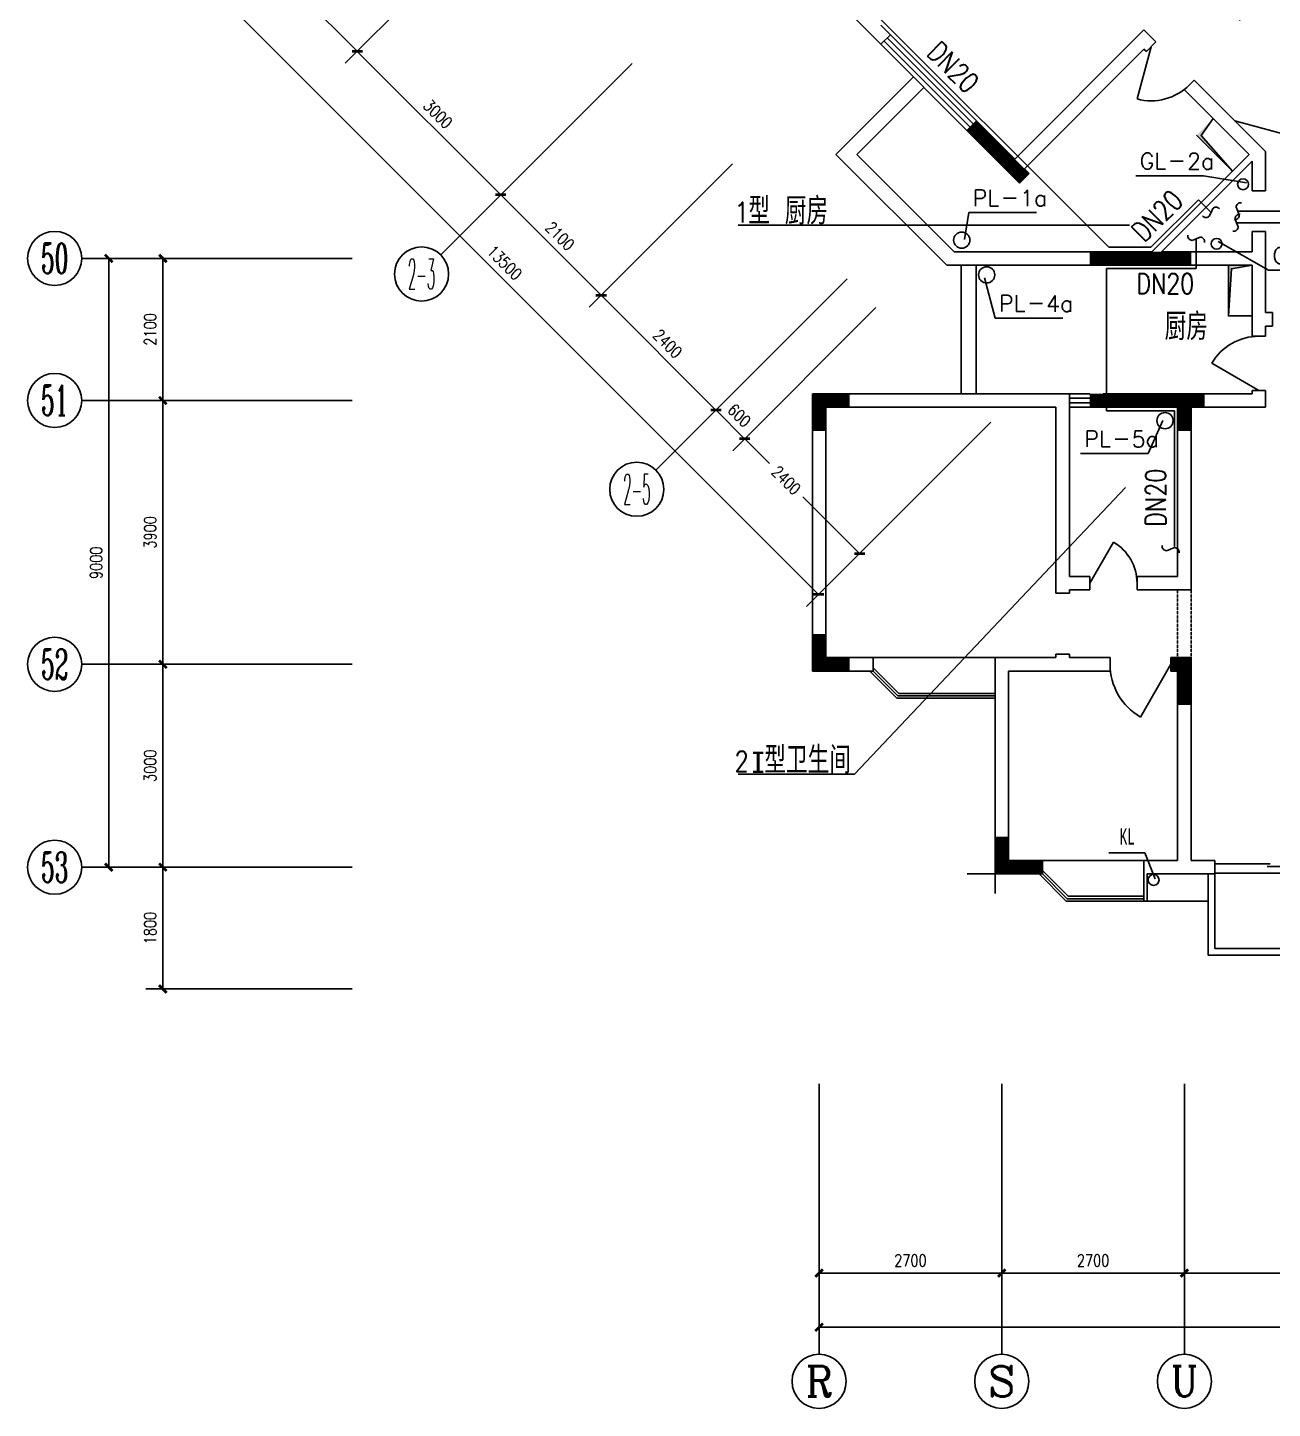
# Model space of a CAD drawing. Header units: millimetres. Extents: x 1045 to 43045, y 484 to 37369.
# Drawn here: x 1045 to 19445, y 484 to 20897 of the extents above; entities that cross this region are included whole.
import ezdxf
from ezdxf.enums import TextEntityAlignment as Align

# ---------------------------------------------------------------- set-up
doc = ezdxf.new("R2010")
doc.units = ezdxf.units.MM
doc.linetypes.add('DASH', pattern=[0.35, 0.25, -0.1])
for name, color, linetype in [('AXIS', 3, 'Continuous'), ('AXIS_TEXT', 7, 'Continuous'), ('DN_DIM', 3, 'Continuous'), ('OTHER', 7, 'Continuous'), ('P_LS_', 6, 'Continuous'), ('P_LS_DIM', 3, 'Continuous'), ('P_PS_DIM', 3, 'Continuous'), ('PUB_DIM', 3, 'Continuous'), ('PUB_TEXT', 7, 'Continuous'), ('PUB_WINDW', 7, 'Continuous'), ('S', 7, 'Continuous'), ('TEXT', 5, 'Continuous'), ('WALL', 255, 'Continuous'), ('WINDOW', 2, 'Continuous'), ('YT', 4, 'Continuous'), ('Z', 91, 'Continuous')]:
    doc.layers.add(name, color=color, linetype=linetype)
doc.styles.add('_MONOTXT9', font='MONOTXT9.shx', dxfattribs={"width": 0.533333})
doc.styles.add('COMPLEX', font='COMPLEX')
doc.styles.add('DIM_FONT', font='SIMPLEX', dxfattribs={"width": 0.8})
doc.styles.add('LXZ_COMPLEX', font='TXT.shx', dxfattribs={"bigfont": 'hztxt.shx'})
doc.styles.add('Z1', font='simplex.shx', dxfattribs={"width": 0.8, "bigfont": 'hztxt.shx'})
doc.dimstyles.new('NORMAL', dxfattribs={"dimscale": 2, "dimtxt": 300, "dimasz": 1, "dimexe": 250, "dimexo": 300, "dimgap": 0.09, "dimtad": 1, "dimtoh": 1, "dimdec": 0, "dimzin": 0, "dimdsep": 46, "dimtxsty": 'DIM_FONT', "dimcen": 0.09, "dimadec": 0, "dimazin": 0, "dimtfac": 1, "dimtdec": 0, "dimtix": 1, "dimtofl": 0, "dimtmove": 2, "dimatfit": 3, "dimfxl": 1, "dimtolj": 1, "dimtzin": 0, "dimarcsym": 0})

# ---------------------------------------------------------------- blocks, each defined once
blk = doc.blocks.new('_DIMX')
at = {"const_width": 50}
blk.add_lwpolyline([(-70, -70), (70, 70)], dxfattribs=at)
blk = doc.blocks.new('*D22')
at = {"color": 0, "linetype": 'ByBlock', "transparency": 16777216}
for p, q in [((6115, -79706), (6115, -83556)), ((30515, -79706), (30515, -83556)), ((30515, -83306), (6116, -83306))]:
    blk.add_line(p, q, dxfattribs=at)
at = {"layer": 'DEFPOINTS', "color": 0, "linetype": 'ByBlock', "transparency": 16777216}
for p in [(6115, -79706), (30515, -79706), (6115, -83306)]:
    blk.add_point(p, dxfattribs=at)
at = {"color": 0, "linetype": 'ByBlock', "transparency": 16777216, "xscale": 0.8, "yscale": 0.8, "zscale": 0.8, "rotation": 180}
blk.add_blockref('_DIMX', (6115, -83306), dxfattribs=at)
at = {"color": 0, "linetype": 'ByBlock', "transparency": 16777216, "xscale": 0.8, "yscale": 0.8, "zscale": 0.8}
blk.add_blockref('_DIMX', (30515, -83306), dxfattribs=at)
at = {"color": 7, "linetype": 'ByBlock', "transparency": 16777216, "insert": (18315, -83119), "char_height": 175, "attachment_point": 5, "style": 'DIM_FONT'}
blk.add_mtext('\\A1;24400', dxfattribs=at)
blk = doc.blocks.new('*D24')
at = {"color": 0, "linetype": 'ByBlock', "transparency": 16777216}
for p, q in [((8815, -79706), (8815, -82756)), ((11515, -79706), (11515, -82756)), ((11515, -82506), (8816, -82506))]:
    blk.add_line(p, q, dxfattribs=at)
at = {"layer": 'DEFPOINTS', "color": 0, "linetype": 'ByBlock', "transparency": 16777216}
for p in [(8815, -79706), (11515, -79706), (8815, -82506)]:
    blk.add_point(p, dxfattribs=at)
at = {"color": 0, "linetype": 'ByBlock', "transparency": 16777216, "xscale": 0.8, "yscale": 0.8, "zscale": 0.8, "rotation": 180}
blk.add_blockref('_DIMX', (8815, -82506), dxfattribs=at)
at = {"color": 0, "linetype": 'ByBlock', "transparency": 16777216, "xscale": 0.8, "yscale": 0.8, "zscale": 0.8}
blk.add_blockref('_DIMX', (11515, -82506), dxfattribs=at)
at = {"color": 7, "linetype": 'ByBlock', "transparency": 16777216, "insert": (10165, -82319), "char_height": 175, "attachment_point": 5, "style": 'DIM_FONT'}
blk.add_mtext('\\A1;2700', dxfattribs=at)
blk = doc.blocks.new('*D23')
at = {"color": 0, "linetype": 'ByBlock', "transparency": 16777216}
for p, q in [((6115, -79706), (6115, -82756)), ((8815, -79706), (8815, -82756)), ((8815, -82506), (6116, -82506))]:
    blk.add_line(p, q, dxfattribs=at)
at = {"layer": 'DEFPOINTS', "color": 0, "linetype": 'ByBlock', "transparency": 16777216}
for p in [(6115, -79706), (8815, -79706), (6115, -82506)]:
    blk.add_point(p, dxfattribs=at)
at = {"color": 0, "linetype": 'ByBlock', "transparency": 16777216, "xscale": 0.8, "yscale": 0.8, "zscale": 0.8, "rotation": 180}
blk.add_blockref('_DIMX', (6115, -82506), dxfattribs=at)
at = {"color": 0, "linetype": 'ByBlock', "transparency": 16777216, "xscale": 0.8, "yscale": 0.8, "zscale": 0.8}
blk.add_blockref('_DIMX', (8815, -82506), dxfattribs=at)
at = {"color": 7, "linetype": 'ByBlock', "transparency": 16777216, "insert": (7465, -82319), "char_height": 175, "attachment_point": 5, "style": 'DIM_FONT'}
blk.add_mtext('\\A1;2700', dxfattribs=at)
blk = doc.blocks.new('_AXISO')
blk.add_circle((0, 0), 0.5)
at = {"layer": 'AXIS_TEXT', "style": 'COMPLEX', "width": 1.041667}
blk.add_attdef('A', text='', height=0.56, dxfattribs=at).set_placement((-0.25, -0.28), (0.25, -0.28), align=Align.FIT)
blk = doc.blocks.new('*D21')
at = {"color": 0, "linetype": 'ByBlock', "transparency": 16777216}
for p, q in [((11515, -79706), (11515, -82756)), ((15415, -79706), (15415, -82756)), ((15415, -82506), (11516, -82506))]:
    blk.add_line(p, q, dxfattribs=at)
at = {"layer": 'DEFPOINTS', "color": 0, "linetype": 'ByBlock', "transparency": 16777216}
for p in [(11515, -79706), (15415, -79706), (11515, -82506)]:
    blk.add_point(p, dxfattribs=at)
at = {"color": 0, "linetype": 'ByBlock', "transparency": 16777216, "xscale": 0.8, "yscale": 0.8, "zscale": 0.8, "rotation": 180}
blk.add_blockref('_DIMX', (11515, -82506), dxfattribs=at)
at = {"color": 0, "linetype": 'ByBlock', "transparency": 16777216, "xscale": 0.8, "yscale": 0.8, "zscale": 0.8}
blk.add_blockref('_DIMX', (15415, -82506), dxfattribs=at)
at = {"color": 7, "linetype": 'ByBlock', "transparency": 16777216, "insert": (13465, -82319), "char_height": 175, "attachment_point": 5, "style": 'DIM_FONT'}
blk.add_mtext('\\A1;3900', dxfattribs=at)
blk = doc.blocks.new('*D30')
at = {"color": 0, "linetype": 'ByBlock', "transparency": 16777216}
for p, q in [((-893, -60382), (-3615, -63105)), ((6107, -72473), (-3438, -62929)), ((8653, -69928), (5931, -72651))]:
    blk.add_line(p, q, dxfattribs=at)
at = {"layer": 'DEFPOINTS', "color": 0, "linetype": 'ByBlock', "transparency": 16777216}
for p in [(-893, -60382), (-3438, -62928), (8653, -69928)]:
    blk.add_point(p, dxfattribs=at)
at = {"color": 0, "linetype": 'ByBlock', "transparency": 16777216, "xscale": 0.8, "yscale": 0.8, "zscale": 0.8}
for p, rotation in [((-3438, -62928), 135.0000021865977), ((6108, -72474), 315.0000021865977)]:
    blk.add_blockref('_DIMX', p, dxfattribs=dict(at, rotation=rotation))
at = {"color": 7, "linetype": 'ByBlock', "transparency": 16777216, "insert": (1467, -67568), "char_height": 175, "attachment_point": 5, "rotation": 315, "style": 'DIM_FONT'}
blk.add_mtext('\\A1;13500', dxfattribs=at)
blk = doc.blocks.new('*D25')
at = {"color": 0, "linetype": 'ByBlock', "transparency": 16777216}
for p, q in [((6956, -68231), (4839, -70348)), ((8653, -69928), (6536, -72045)), ((5016, -70172), (5384, -70540)), ((6712, -71868), (5874, -71030))]:
    blk.add_line(p, q, dxfattribs=at)
at = {"layer": 'DEFPOINTS', "color": 0, "linetype": 'ByBlock', "transparency": 16777216}
for p in [(6956, -68231), (8653, -69928), (6713, -71869)]:
    blk.add_point(p, dxfattribs=at)
at = {"color": 0, "linetype": 'ByBlock', "transparency": 16777216, "xscale": 0.8, "yscale": 0.8, "zscale": 0.8}
for p, rotation in [((5016, -70172), 134.9999994533492), ((6713, -71869), 314.9999994533492)]:
    blk.add_blockref('_DIMX', p, dxfattribs=dict(at, rotation=rotation))
at = {"color": 7, "linetype": 'ByBlock', "transparency": 16777216, "insert": (5629, -70785), "char_height": 175, "attachment_point": 5, "rotation": 315, "style": 'DIM_FONT'}
blk.add_mtext('\\A1;2400', dxfattribs=at)
blk = doc.blocks.new('M_A1SFU')
blk.add_line((-0.5, 0), (0, -0.866))
blk.add_arc((-0.5, 0), 1, 300, 0)
blk = doc.blocks.new('A$C7AE21DBD')
at = {"layer": 'PUB_DIM'}
for p, q in [((0, 294), (150, 294)), ((0, 283), (150, 283)), ((66, 294), (66, 0)), ((84, 294), (84, 0)), ((0, 11), (150, 11)), ((0, 0), (150, 0))]:
    blk.add_line(p, q, dxfattribs=at)
blk = doc.blocks.new('_A0LHZ')
for p, q in [((-0.5, 0.0159), (-0.2273, 0.0159)), ((-0.2419, 0.0033), (0.0147, 0.0033)), ((-0.0147, 0.0159), (0.2419, 0.0159)), ((0.2273, 0.0033), (0.5, 0.0033))]:
    blk.add_line(p, q)
blk = doc.blocks.new('M_A12RWT')
blk.add_line((-0.5, 0.0286), (0.5, 0.0286))
blk = doc.blocks.new('FACE3_')
for p in [(-0.093, 0.236), (0.093, -0.236)]:
    blk.add_line(p, (0, 0))
for centre, start, end in [((0.172, 0.235), 80.7491, 179.85983), ((-0.172, -0.235), 260.7491, 359.85983)]:
    blk.add_arc(centre, 0.265, start, end)
blk = doc.blocks.new('LGH_1')
at = {"color": 7}
blk.add_line((0.512, 0.214), (0.699, 0.214), dxfattribs=at)
at = {"linetype": 'Continuous'}
blk.add_line((0, 0), (1, 0), dxfattribs=at)
at = {"color": 7, "style": 'LXZ_COMPLEX'}
blk.add_attdef('AB', text='', height=0.24, dxfattribs=at).set_placement((0.252, 0.097), align=Align.CENTER)
blk.add_attdef('Z', text='', height=0.24, dxfattribs=at).set_placement((0.956, 0.214), align=Align.MIDDLE)
blk = doc.blocks.new('M_B0OPK')
for p, q in [((-0.5, 0.5), (0.5, 0.5)), ((0.5, 0.167), (-0.5, 0.167)), ((0.5, -0.167), (-0.5, -0.167)), ((-0.5, -0.5), (0.5, -0.5))]:
    blk.add_line(p, q)
blk = doc.blocks.new('*D36')
at = {"color": 0, "linetype": 'ByBlock', "transparency": 16777216}
for p, q in [((-893, -60382), (-3010, -62499)), ((-2833, -62323), (-712, -64443)), ((1229, -62504), (-889, -64621))]:
    blk.add_line(p, q, dxfattribs=at)
at = {"layer": 'DEFPOINTS', "color": 0, "linetype": 'ByBlock', "transparency": 16777216}
for p in [(-893, -60382), (1229, -62504), (-712, -64444)]:
    blk.add_point(p, dxfattribs=at)
at = {"color": 0, "linetype": 'ByBlock', "transparency": 16777216, "xscale": 0.8, "yscale": 0.8, "zscale": 0.8}
for p, rotation in [((-2833, -62323), 135.0000021865972), ((-712, -64444), 315.0000021865972)]:
    blk.add_blockref('_DIMX', p, dxfattribs=dict(at, rotation=rotation))
at = {"color": 7, "linetype": 'ByBlock', "transparency": 16777216, "insert": (-1640, -63251), "char_height": 175, "attachment_point": 5, "rotation": 315, "style": 'DIM_FONT'}
blk.add_mtext('\\A1;3000', dxfattribs=at)
blk = doc.blocks.new('*D35')
at = {"color": 0, "linetype": 'ByBlock', "transparency": 16777216}
for p, q in [((1229, -62504), (-889, -64621)), ((-711, -64445), (1409, -66565)), ((3350, -64625), (1233, -66742))]:
    blk.add_line(p, q, dxfattribs=at)
at = {"layer": 'DEFPOINTS', "color": 0, "linetype": 'ByBlock', "transparency": 16777216}
for p in [(1229, -62504), (3350, -64625), (1410, -66565)]:
    blk.add_point(p, dxfattribs=at)
at = {"color": 0, "linetype": 'ByBlock', "transparency": 16777216, "xscale": 0.8, "yscale": 0.8, "zscale": 0.8}
for p, rotation in [((-712, -64444), 134.9999978134019), ((1410, -66565), 314.9999978134019)]:
    blk.add_blockref('_DIMX', p, dxfattribs=dict(at, rotation=rotation))
at = {"color": 7, "linetype": 'ByBlock', "transparency": 16777216, "insert": (481, -65372), "char_height": 175, "attachment_point": 5, "rotation": 315, "style": 'DIM_FONT'}
blk.add_mtext('\\A1;3000', dxfattribs=at)
blk = doc.blocks.new('*D34')
at = {"color": 0, "linetype": 'ByBlock', "transparency": 16777216}
for p, q in [((3350, -64625), (1233, -66742)), ((4835, -66110), (2718, -68227)), ((1410, -66566), (2894, -68050))]:
    blk.add_line(p, q, dxfattribs=at)
at = {"layer": 'DEFPOINTS', "color": 0, "linetype": 'ByBlock', "transparency": 16777216}
for p in [(3350, -64625), (4835, -66110), (2894, -68050)]:
    blk.add_point(p, dxfattribs=at)
at = {"color": 0, "linetype": 'ByBlock', "transparency": 16777216, "xscale": 0.8, "yscale": 0.8, "zscale": 0.8}
for p, rotation in [((1410, -66565), 135.0000000000002), ((2894, -68050), 315.0000000000003)]:
    blk.add_blockref('_DIMX', p, dxfattribs=dict(at, rotation=rotation))
at = {"color": 7, "linetype": 'ByBlock', "transparency": 16777216, "insert": (2285, -67175), "char_height": 175, "attachment_point": 5, "rotation": 315, "style": 'DIM_FONT'}
blk.add_mtext('\\A1;2100', dxfattribs=at)
blk = doc.blocks.new('*D27')
at = {"color": 0, "linetype": 'ByBlock', "transparency": 16777216}
for p, q in [((4835, -66110), (2718, -68227)), ((6532, -67807), (4415, -69924)), ((2895, -68051), (4591, -69747))]:
    blk.add_line(p, q, dxfattribs=at)
at = {"layer": 'DEFPOINTS', "color": 0, "linetype": 'ByBlock', "transparency": 16777216}
for p in [(4835, -66110), (6532, -67807), (4592, -69747)]:
    blk.add_point(p, dxfattribs=at)
at = {"color": 0, "linetype": 'ByBlock', "transparency": 16777216, "xscale": 0.8, "yscale": 0.8, "zscale": 0.8}
for p, rotation in [((2894, -68050), 134.9999994533509), ((4592, -69747), 314.9999994533509)]:
    blk.add_blockref('_DIMX', p, dxfattribs=dict(at, rotation=rotation))
at = {"color": 7, "linetype": 'ByBlock', "transparency": 16777216, "insert": (3876, -68766), "char_height": 175, "attachment_point": 5, "rotation": 315, "style": 'DIM_FONT'}
blk.add_mtext('\\A1;2400', dxfattribs=at)
blk = doc.blocks.new('*D26')
at = {"color": 0, "linetype": 'ByBlock', "transparency": 16777216}
for p, q in [((6532, -67807), (4415, -69924)), ((6956, -68231), (4839, -70348)), ((4592, -69748), (5015, -70171))]:
    blk.add_line(p, q, dxfattribs=at)
at = {"layer": 'DEFPOINTS', "color": 0, "linetype": 'ByBlock', "transparency": 16777216}
for p in [(6532, -67807), (6956, -68231), (5016, -70172)]:
    blk.add_point(p, dxfattribs=at)
at = {"color": 0, "linetype": 'ByBlock', "transparency": 16777216, "xscale": 0.8, "yscale": 0.8, "zscale": 0.8}
for p, rotation in [((4592, -69747), 134.9999994533494), ((5016, -70172), 314.9999994533495)]:
    blk.add_blockref('_DIMX', p, dxfattribs=dict(at, rotation=rotation))
at = {"color": 7, "linetype": 'ByBlock', "transparency": 16777216, "insert": (4936, -69827), "char_height": 175, "attachment_point": 5, "rotation": 315, "style": 'DIM_FONT'}
blk.add_mtext('\\A1;600', dxfattribs=at)
blk = doc.blocks.new('*D33')
at = {"color": 0, "linetype": 'ByBlock', "transparency": 16777216}
for p, q in [((-785, -69606), (-3835, -69606)), ((-3585, -69607), (-3585, -73505)), ((-785, -73506), (-3835, -73506))]:
    blk.add_line(p, q, dxfattribs=at)
at = {"layer": 'DEFPOINTS', "color": 0, "linetype": 'ByBlock', "transparency": 16777216}
for p in [(-785, -69606), (-3585, -73506), (-785, -73506)]:
    blk.add_point(p, dxfattribs=at)
at = {"color": 0, "linetype": 'ByBlock', "transparency": 16777216, "xscale": 0.8, "yscale": 0.8, "zscale": 0.8}
for p, rotation in [((-3585, -69606), 90), ((-3585, -73506), 270)]:
    blk.add_blockref('_DIMX', p, dxfattribs=dict(at, rotation=rotation))
at = {"color": 7, "linetype": 'ByBlock', "transparency": 16777216, "insert": (-3772, -71556), "char_height": 175, "attachment_point": 5, "rotation": 90, "style": 'DIM_FONT'}
blk.add_mtext('\\A1;3900', dxfattribs=at)
blk = doc.blocks.new('*D29')
at = {"color": 0, "linetype": 'ByBlock', "transparency": 16777216}
for p, q in [((-785, -67506), (-4635, -67506)), ((-4385, -67507), (-4385, -76505)), ((-785, -76506), (-4635, -76506))]:
    blk.add_line(p, q, dxfattribs=at)
at = {"layer": 'DEFPOINTS', "color": 0, "linetype": 'ByBlock', "transparency": 16777216}
for p in [(-785, -67506), (-4385, -76506), (-785, -76506)]:
    blk.add_point(p, dxfattribs=at)
at = {"color": 0, "linetype": 'ByBlock', "transparency": 16777216, "xscale": 0.8, "yscale": 0.8, "zscale": 0.8}
for p, rotation in [((-4385, -67506), 90), ((-4385, -76506), 270)]:
    blk.add_blockref('_DIMX', p, dxfattribs=dict(at, rotation=rotation))
at = {"color": 7, "linetype": 'ByBlock', "transparency": 16777216, "insert": (-4572, -72006), "char_height": 175, "attachment_point": 5, "rotation": 90, "style": 'DIM_FONT'}
blk.add_mtext('\\A1;9000', dxfattribs=at)
blk = doc.blocks.new('*D32')
at = {"color": 0, "linetype": 'ByBlock', "transparency": 16777216}
for p, q in [((-785, -76506), (-3835, -76506)), ((-3585, -76507), (-3585, -78305)), ((-785, -78306), (-3835, -78306))]:
    blk.add_line(p, q, dxfattribs=at)
at = {"layer": 'DEFPOINTS', "color": 0, "linetype": 'ByBlock', "transparency": 16777216}
for p in [(-785, -76506), (-3585, -78306), (-785, -78306)]:
    blk.add_point(p, dxfattribs=at)
at = {"color": 0, "linetype": 'ByBlock', "transparency": 16777216, "xscale": 0.8, "yscale": 0.8, "zscale": 0.8}
for p, rotation in [((-3585, -76506), 90), ((-3585, -78306), 270)]:
    blk.add_blockref('_DIMX', p, dxfattribs=dict(at, rotation=rotation))
at = {"color": 7, "linetype": 'ByBlock', "transparency": 16777216, "insert": (-3772, -77406), "char_height": 175, "attachment_point": 5, "rotation": 90, "style": 'DIM_FONT'}
blk.add_mtext('\\A1;1800', dxfattribs=at)
blk = doc.blocks.new('*D31')
at = {"color": 0, "linetype": 'ByBlock', "transparency": 16777216}
for p, q in [((-785, -73506), (-3835, -73506)), ((-3585, -73507), (-3585, -76505)), ((-785, -76506), (-3835, -76506))]:
    blk.add_line(p, q, dxfattribs=at)
at = {"layer": 'DEFPOINTS', "color": 0, "linetype": 'ByBlock', "transparency": 16777216}
for p in [(-785, -73506), (-3585, -76506), (-785, -76506)]:
    blk.add_point(p, dxfattribs=at)
at = {"color": 0, "linetype": 'ByBlock', "transparency": 16777216, "xscale": 0.8, "yscale": 0.8, "zscale": 0.8}
for p, rotation in [((-3585, -73506), 90), ((-3585, -76506), 270)]:
    blk.add_blockref('_DIMX', p, dxfattribs=dict(at, rotation=rotation))
at = {"color": 7, "linetype": 'ByBlock', "transparency": 16777216, "insert": (-3772, -75006), "char_height": 175, "attachment_point": 5, "rotation": 90, "style": 'DIM_FONT'}
blk.add_mtext('\\A1;3000', dxfattribs=at)
blk = doc.blocks.new('*D28')
at = {"color": 0, "linetype": 'ByBlock', "transparency": 16777216}
for p, q in [((-785, -67506), (-3835, -67506)), ((-3585, -67507), (-3585, -69605)), ((-785, -69606), (-3835, -69606))]:
    blk.add_line(p, q, dxfattribs=at)
at = {"layer": 'DEFPOINTS', "color": 0, "linetype": 'ByBlock', "transparency": 16777216}
for p in [(-785, -67506), (-3585, -69606), (-785, -69606)]:
    blk.add_point(p, dxfattribs=at)
at = {"color": 0, "linetype": 'ByBlock', "transparency": 16777216, "xscale": 0.8, "yscale": 0.8, "zscale": 0.8}
for p, rotation in [((-3585, -67506), 90), ((-3585, -69606), 270)]:
    blk.add_blockref('_DIMX', p, dxfattribs=dict(at, rotation=rotation))
at = {"color": 7, "linetype": 'ByBlock', "transparency": 16777216, "insert": (-3772, -68556), "char_height": 175, "attachment_point": 5, "rotation": 90, "style": 'DIM_FONT'}
blk.add_mtext('\\A1;2100', dxfattribs=at)
blk = doc.blocks.new('1T4F84')
at = {"layer": 'PUB_DIM'}
for points in [[(459.6, -2298.1), (212.1, -2545.5), (742.4, -3075.9), (281.6, -2551.4)], [(1032.6, -4467.2), (682.6, -4467.2), (682.6, -5217.2), (727.6, -4520.6)]]:
    blk.add_hatch(color=256, dxfattribs=at).paths.add_polyline_path(points)
at = {"layer": 'AXIS'}
for p, q in [((-10961.5, -4314.6), (-8133.1, -1486.2)), ((-16267.4, -4367.2), (-12267.4, -4367.2)), ((-7779.5, -7496.6), (-4951.1, -4668.2)), ((-16267.4, -6467.2), (-12267.4, -6467.2)), ((-16267.4, -10367.2), (-12267.4, -10367.2)), ((-16267.4, -13367.2), (-12267.4, -13367.2)), ((-5367.4, -20567.2), (-5367.4, -16567.2)), ((-2667.4, -20567.2), (-2667.4, -16567.2)), ((32.6, -20567.2), (32.6, -16567.2))]:
    blk.add_line(p, q, dxfattribs=at)
at = {"layer": 'P_LS_'}
for p, q in [((-1086.6, -4203), (-5827.4, 537.8)), ((240.3, -3500.5), (-462.1, -4203)), ((425.6, -3685.8), (240.3, -3500.5)), ((820.7, -3669.7), (6555.9, -3669.7)), ((6519.6, -3839.8), (797.9, -3839.8)), ((206.8, -4076.8), (206.8, -4515.2)), ((-462.1, -4203), (-1086.6, -4203)), ((206.8, -4515.2), (-1118.5, -4515.2)), ((-1118.5, -4515.2), (-1118.5, -6621.8)), ((-1118.5, -6621.8), (-114.9, -6621.8)), ((-114.9, -6621.8), (-114.9, -8627.6))]:
    blk.add_line(p, q, dxfattribs=at)
at = {"layer": 'P_LS_DIM'}
for p, q in [((951.3, -3249.3), (316.4, -3144.9)), ((533.7, -4116.4), (1277.4, -4542.6))]:
    blk.add_line(p, q, dxfattribs=at)
at = {"layer": 'P_PS_DIM'}
for p, q in [((-3216.7, -4087.6), (-3153.3, -3690.1)), ((-2924.1, -4652.9), (-2765.8, -5249.4)), ((-285.2, -6762.3), (-503, -7251.7))]:
    blk.add_line(p, q, dxfattribs=at)
at = {"layer": 'PUB_DIM'}
for p, q in [((-779.5, -3873.3), (-6563.4, -3873.3)), ((-4845.1, -11990.9), (-837.5, -7754)), ((-4845.1, -11990.9), (-6563.4, -11990.9))]:
    blk.add_line(p, q, dxfattribs=at)
for points in [[(742.4, -3075.9), (281.6, -2551.4), (459.6, -2298.1)], [(989.9, -2828.4), (742.4, -3075.9), (212.1, -2545.5)], [(1032.6, -5217.2), (682.6, -5217.2), (682.6, -4467.2)], [(682.6, -5217.2), (727.6, -4520.6), (1032.6, -4467.2)]]:
    blk.add_lwpolyline(points, dxfattribs=at)
at = {"layer": 'PUB_TEXT'}
for p, q in [((-550.3, -13153.9), (-1083.7, -13153.9)), ((-398.7, -13536.6), (-550.3, -13153.9))]:
    blk.add_line(p, q, dxfattribs=at)
at = {"layer": 'S'}
for p, q in [((-2767.4, -11867.2), (-2767.4, -13753.7)), ((-2067.4, -13467.2), (-3179.6, -13467.2))]:
    blk.add_line(p, q, dxfattribs=at)
for centre, radius in [((899.4, -3270.7), 80), ((-3259.1, -4096.9), 120), ((508.6, -4150.5), 80), ((-2890.2, -4610), 120), ((-254.2, -6765.5), 120), ((-422.9, -13555.2), 80)]:
    blk.add_circle(centre, radius, dxfattribs=at)
at = {"layer": 'WALL'}
for p, q in [((-5091.2, -565.6), (-4454.8, -1202)), ((-4454.8, -919.2), (-4313.4, -1060.6)), ((-2474.9, -2899.1), (-565.7, -989.9)), ((-565.7, -989.9), (-389, -1166.7)), ((-4454.8, -1202), (-4313.4, -1060.6)), ((-530.4, -1308.1), (-389, -1166.7)), ((-2333.5, -3040.5), (-565.7, -1272.7)), ((-565.7, -1272.7), (-530.4, -1308.1)), ((35.3, -1873.8), (176.7, -1732.4)), ((176.7, -1732.4), (1232.6, -2788.2)), ((35.3, -1873.8), (989.9, -2828.4)), ((-3182, -2474.8), (-3040.6, -2333.4)), ((-3040.6, -2333.4), (-2474.9, -2899.1)), ((-3182, -2474.8), (-2404.2, -3252.6)), ((-448.9, -4267.2), (989.9, -2828.4)), ((1232.6, -3367.2), (1232.6, -2788.2)), ((-2333.5, -3040.5), (-2262.8, -3111.2)), ((-307.5, -4267.2), (1032.6, -2927.1)), ((1032.6, -3367.2), (1032.6, -2927.1)), ((-2404.2, -3252.6), (-2262.8, -3111.2)), ((1032.6, -3367.2), (1232.6, -3367.2)), ((1032.6, -4267.2), (1032.6, -3967.2)), ((1032.6, -3967.2), (1232.6, -3967.2)), ((1232.6, -5167.2), (1232.6, -3967.2)), ((-3369.5, -4267.2), (-448.9, -4267.2)), ((-307.5, -4267.2), (1032.6, -4267.2)), ((-3480.7, -4467.2), (1032.6, -4467.2)), ((1032.6, -5517.2), (1032.6, -4467.2)), ((1332.6, -5167.2), (1232.6, -5167.2)), ((1332.6, -5167.2), (1332.6, -5367.2)), ((1232.6, -5517.2), (1232.6, -5367.2)), ((1332.6, -5367.2), (1232.6, -5367.2)), ((1032.6, -5517.2), (1232.6, -5517.2)), ((1032.6, -6367.2), (1032.6, -6317.2)), ((1032.6, -6317.2), (1232.6, -6317.2)), ((1232.6, -6567.2), (1232.6, -6317.2)), ((-5467.4, -10467.2), (-5467.4, -6367.2)), ((-5467.4, -6367.2), (-1667.4, -6367.2)), ((-1667.4, -9067.2), (-1667.4, -6367.2)), ((-1167.4, -6367.2), (1032.6, -6367.2)), ((-5267.4, -10267.2), (-5267.4, -6567.2)), ((-5267.4, -6567.2), (-1867.4, -6567.2)), ((-1867.4, -9317.2), (-1867.4, -6567.2)), ((-1367.4, -6567.2), (-67.4, -6567.2)), ((-67.4, -9067.2), (-67.4, -6567.2)), ((132.6, -9267.2), (132.6, -6567.2)), ((132.6, -6567.2), (1232.6, -6567.2)), ((-1667.4, -9067.2), (-1367.4, -9067.2)), ((-1367.4, -9067.2), (-1367.4, -9267.2)), ((-667.4, -9067.2), (-67.4, -9067.2)), ((-667.4, -9067.2), (-667.4, -9267.2)), ((-1867.4, -9317.2), (-1667.4, -9317.2)), ((-1667.4, -9267.2), (-1367.4, -9267.2)), ((-1667.4, -9317.2), (-1667.4, -9267.2)), ((-667.4, -9267.2), (132.6, -9267.2)), ((-5267.4, -10267.2), (-4567.4, -10267.2)), ((-4567.4, -10467.2), (-4567.4, -10267.2)), ((-2767.4, -13467.2), (-2767.4, -10267.2)), ((-2767.4, -10267.2), (-1867.4, -10267.2)), ((-1867.4, -10217.2), (-1667.4, -10217.2)), ((-1867.4, -10267.2), (-1867.4, -10217.2)), ((-1667.4, -10267.2), (-1667.4, -10217.2)), ((-1667.4, -10267.2), (-1067.4, -10267.2)), ((-1067.4, -10467.2), (-1067.4, -10267.2)), ((-167.4, -10467.2), (-167.4, -10267.2)), ((-167.4, -10267.2), (132.6, -10267.2)), ((132.6, -13267.2), (132.6, -10267.2)), ((-5467.4, -10467.2), (-4567.4, -10467.2)), ((-2567.4, -13267.2), (-2567.4, -10467.2)), ((-2567.4, -10467.2), (-1067.4, -10467.2)), ((-167.4, -10467.2), (-67.4, -10467.2)), ((-67.4, -13267.2), (-67.4, -10467.2)), ((-2567.4, -13267.2), (-2067.4, -13267.2)), ((-2067.4, -13467.2), (-2067.4, -13267.2)), ((-2067.4, -13467.2), (-2067.4, -13267.2)), ((-567.4, -13267.2), (-67.4, -13267.2)), ((-567.4, -13867.2), (-567.4, -13267.2)), ((132.6, -13267.2), (482.6, -13267.2)), ((482.6, -13267.2), (482.6, -13467.2)), ((-2767.4, -13467.2), (-2067.4, -13467.2)), ((-517.4, -13867.2), (-517.4, -13467.2)), ((-517.4, -13467.2), (482.6, -13467.2)), ((-517.4, -13867.2), (-567.4, -13867.2))]:
    blk.add_line(p, q, dxfattribs=at)
at = {"layer": 'WINDOW'}
for p, q in [((-1667.4, -6367.2), (-1367.4, -6367.2)), ((-1667.4, -6432.2), (-1367.4, -6432.2)), ((-1367.4, -6502.2), (-1667.4, -6502.2)), ((-1367.4, -6567.2), (-1667.4, -6567.2)), ((-2767.4, -10267.2), (-4567.4, -10267.2)), ((-567.4, -13267.2), (-2067.4, -13267.2)), ((-517.4, -13867.2), (382.6, -13867.2))]:
    blk.add_line(p, q, dxfattribs=at)
at = {"layer": 'WINDOW', "linetype": 'DASH'}
for p, q in [((-67.4, -9267.2), (-67.4, -10267.2)), ((132.6, -9267.2), (132.6, -10267.2))]:
    blk.add_line(p, q, dxfattribs=at)
at = {"layer": 'WINDOW'}
for points in [[(-4616.9, -10467.2), (-4216.9, -10867.2), (-2767.4, -10867.2)], [(-4567.4, -10417.7), (-4187.9, -10797.2), (-2767.4, -10797.2)], [(-4567.4, -10467.2), (-4202.4, -10832.2), (-2767.4, -10832.2)], [(-2116.9, -13467.2), (-1716.9, -13867.2), (-567.4, -13867.2)], [(-2067.4, -13417.7), (-1687.9, -13797.2), (-567.4, -13797.2)], [(-2067.4, -13467.2), (-1702.4, -13832.2), (-567.4, -13832.2)]]:
    blk.add_lwpolyline(points, dxfattribs=at)
at = {"layer": 'YT'}
for p, q in [((-5119.5, -2828.4), (-3974, -1682.9)), ((-4808.4, -2828.4), (-3818.4, -1838.4)), ((-5119.5, -2828.4), (-3480.7, -4467.2)), ((-4808.4, -2828.4), (-3369.5, -4267.2)), ((-3267.4, -4467.2), (-3267.4, -6367.2)), ((-3047.4, -4467.2), (-3047.4, -6367.2)), ((482.6, -13467.2), (482.6, -14567.2)), ((482.6, -14567.2), (1758.2, -14567.2))]:
    blk.add_line(p, q, dxfattribs=at)
blk.add_lwpolyline([(382.6, -13467.2), (382.6, -14667.2), (1730.8, -14667.2, 0.1274661), (3830.1, -15266.1, 0.1274661)], format="xyb", dxfattribs=at)
at = {"layer": 'Z', "const_width": 200}
for points in [[(-3111.3, -2404.1), (-2333.5, -3181.9)], [(-1267.4, -4467.2), (-1267.4, -4367.2), (132.6, -4367.2)], [(-1267.4, -6367.2), (-1267.4, -6467.2), (332.6, -6467.2)], [(-5367.4, -6917.2), (-5367.4, -6467.2), (-4917.4, -6467.2)], [(32.6, -6467.2), (32.6, -6917.2)], [(-5367.4, -9917.2), (-5367.4, -10367.2), (-4917.4, -10367.2)], [(-167.4, -10367.2), (32.6, -10367.2), (32.6, -10967.2)], [(-2667.4, -12917.2), (-2667.4, -13367.2), (-2067.4, -13367.2)]]:
    blk.add_lwpolyline(points, dxfattribs=at)
at = {"layer": 'AXIS'}
ref = blk.add_blockref('_AXISO', (-16667.4, -4367.2), dxfattribs=dict(at, xscale=800, yscale=800, zscale=800))
ref.add_attrib('A', '50', dxfattribs={"layer": 'AXIS_TEXT', "height": 448, "style": 'COMPLEX', "width": 0.551471}).set_placement((-16867.4, -4591.2), (-16467.4, -4591.2), align=Align.FIT)
ref = blk.add_blockref('_AXISO', (-11244.3, -4597.4), dxfattribs=dict(at, xscale=800, yscale=800, zscale=800))
ref.add_attrib('A', '2-3', dxfattribs={"layer": 'AXIS_TEXT', "height": 448, "style": 'COMPLEX', "width": 0.3125}).set_placement((-11444.3, -4821.4), (-11044.3, -4821.4), align=Align.FIT)
ref = blk.add_blockref('_AXISO', (-16667.4, -6467.2), dxfattribs=dict(at, xscale=-800, yscale=800, zscale=800))
ref.add_attrib('A', '51', dxfattribs={"layer": 'AXIS_TEXT', "height": 448, "style": 'COMPLEX', "width": 0.646552}).set_placement((-16867.4, -6691.2), (-16467.4, -6691.2), align=Align.FIT)
ref = blk.add_blockref('_AXISO', (-8062.4, -7779.4), dxfattribs=dict(at, xscale=800, yscale=800, zscale=800))
ref.add_attrib('A', '2-5', dxfattribs={"layer": 'AXIS_TEXT', "height": 448, "style": 'COMPLEX', "width": 0.3125}).set_placement((-8262.4, -8003.4), (-7862.4, -8003.4), align=Align.FIT)
ref = blk.add_blockref('_AXISO', (-16667.4, -10367.2), dxfattribs=dict(at, xscale=-800, yscale=800, zscale=800))
ref.add_attrib('A', '52', dxfattribs={"layer": 'AXIS_TEXT', "height": 448, "style": 'COMPLEX', "width": 0.551471}).set_placement((-16867.4, -10591.2), (-16467.4, -10591.2), align=Align.FIT)
ref = blk.add_blockref('_AXISO', (-16667.4, -13367.2), dxfattribs=dict(at, xscale=-800, yscale=800, zscale=800))
ref.add_attrib('A', '53', dxfattribs={"layer": 'AXIS_TEXT', "height": 448, "style": 'COMPLEX', "width": 0.551471}).set_placement((-16867.4, -13591.2), (-16467.4, -13591.2), align=Align.FIT)
at = {"layer": 'AXIS', "xscale": 800, "yscale": 800, "zscale": 800}
blk.add_blockref('_AXISO', (-5367.4, -20967.2), dxfattribs=at).add_auto_attribs({'A': 'R'})
at = {"layer": 'AXIS'}
ref = blk.add_blockref('_AXISO', (-2667.4, -20967.2), dxfattribs=dict(at, xscale=800, yscale=800, zscale=800))
ref.add_attrib('A', 'S', dxfattribs={"layer": 'AXIS_TEXT', "height": 448, "style": 'COMPLEX', "width": 1.339286}).set_placement((-2867.4, -21191.2), (-2467.4, -21191.2), align=Align.FIT)
ref = blk.add_blockref('_AXISO', (32.6, -20967.2), dxfattribs=dict(at, xscale=800, yscale=800, zscale=800))
ref.add_attrib('A', 'U', dxfattribs={"layer": 'AXIS_TEXT', "height": 448, "style": 'COMPLEX', "width": 0.9375}).set_placement((-167.4, -21191.2), (232.6, -21191.2), align=Align.FIT)
at = {"layer": 'OTHER', "xscale": 250, "yscale": 250, "zscale": 250}
for p, rotation in [((425.6, -3685.8), 135), ((206.8, -4076.8), 270), ((-171.5, -8665.2), 270)]:
    blk.add_blockref('FACE3_', p, dxfattribs=dict(at, rotation=rotation))
for p in [(820.7, -3669.7), (803.7, -3839.8)]:
    blk.add_blockref('FACE3_', p, dxfattribs=at)
at = {"layer": 'P_LS_DIM', "xscale": 1000, "yscale": 1000, "zscale": 1000}
for p, values in [((-683.6, -3144.9), {'AB': 'GL', 'Z': '2a'}), ((1277.4, -4542.6), {'AB': 'GL', 'Z': '1a'})]:
    blk.add_blockref('LGH_1', p, dxfattribs=at).add_auto_attribs(values)
at = {"layer": 'P_PS_DIM', "xscale": 1000, "yscale": 1000, "zscale": 1000}
for p, values in [((-3153.3, -3690.1), {'AB': 'PL', 'Z': '1a'}), ((-2765.8, -5249.4), {'AB': 'PL', 'Z': '4a'}), ((-1503, -7251.7), {'AB': 'PL', 'Z': '5a'})]:
    blk.add_blockref('LGH_1', p, dxfattribs=at).add_auto_attribs(values)
at = {"layer": 'PUB_DIM'}
blk.add_blockref('A$C7AE21DBD', (-6342.2, -11963.3), dxfattribs=at)
at = {"layer": 'WINDOW'}
for name, p, xscale, yscale, zscale, rotation in [('M_A1SFU', (1166.7, -1166.7), 900, 900, 900, 135.0000000000014), ('M_B0OPK', (-3747.7, -1767.7), 1800, 200.0000000000291, 1800, 135.0000000000012), ('M_A1SFU', (-176.8, -1520.2), 800, 800, 800, 315), ('M_A1SFU', (1131.3, -1979.9), 1000, 1000, 1000, 45), ('M_A1SFU', (1132.6, -5917.2), 800, -800, 800, 90), ('M_A1SFU', (-1017.4, -9167.2), -700, 700, 700, 180), ('M_A1SFU', (-617.4, -10367.2), 900, -900, 900, 180), ('M_A12RWT', (1982.6, -13367.2), 3000, 3000, 3000, 180)]:
    blk.add_blockref(name, p, dxfattribs=dict(at, xscale=xscale, yscale=yscale, zscale=zscale, rotation=rotation))
at = {"layer": 'WINDOW', "xscale": 3000, "yscale": 3000, "zscale": 3000}
blk.add_blockref('_A0LHZ', (1982.6, -13367.2), dxfattribs=at)
at = {"layer": 'DN_DIM', "style": 'DIM_FONT', "width": 0.8}
for rotation, p in [(315, (-3491.1, -1647.4)), (45, (-262.7, -3841.6)), (90, (-242.2, -7903.8))]:
    blk.add_text('DN20', height=300, rotation=rotation, dxfattribs=at).set_placement(p, align=Align.CENTER)
blk.add_text('DN20', height=300, dxfattribs=at).set_placement((-250.8, -4588.9), align=Align.TOP_CENTER)
at = {"layer": 'PUB_TEXT', "style": 'DIM_FONT', "width": 0.8}
for s, p in [('1', (-6407.9, -3684.3)), ('2', (-6407.9, -11801.9))]:
    blk.add_text(s, height=300, dxfattribs=at).set_placement(p, align=Align.MIDDLE_RIGHT)
at = {"layer": 'PUB_TEXT', "style": '_MONOTXT9', "width": 0.533333}
blk.add_text('KL', height=240, dxfattribs=at).set_placement((-923.7, -13033.9))
at = {"layer": 'TEXT', "style": 'Z1', "width": 0.8}
for s, p in [('型 厨房', (-5234.5, -3666)), ('厨房', (380.9, -5375.5)), ('型卫生间', (-4897.2, -11783.6))]:
    blk.add_text(s, height=400, dxfattribs=at).set_placement(p, align=Align.MIDDLE_RIGHT)
at = {"layer": 'AXIS'}
for p1, p2, distance, picture, middle in [((-2829.8, -6789.5), (-12375.7, 2756.5), 3600, '*D30', (-10015.7, -4429.5)), ((-12267.4, -4367.2), (-12267.4, -13367.2), -3600, '*D29', (-16054.9, -8867.2)), ((19032.6, -16567.2), (-5367.4, -16567.2), 3600, '*D22', (6832.6, -19979.7))]:
    dim = blk.add_aligned_dim(p1=p1, p2=p2, distance=distance, dimstyle='NORMAL', dxfattribs=at)
    dim.commit()
    dim.dimension.update_dxf_attribs({"geometry": picture, "text_midpoint": middle, "insert": (-11482.9, 63138.9)})
for base, p1, p2, picture, middle in [((-15067.4, -6467.2), (-12267.4, -4367.2), (-12267.4, -6467.2), '*D28', (-15254.9, -5417.2)), ((-15067.4, -10367.2), (-12267.4, -6467.2), (-12267.4, -10367.2), '*D33', (-15254.9, -8417.2)), ((-15067.4, -13367.2), (-12267.4, -10367.2), (-12267.4, -13367.2), '*D31', (-15254.9, -11867.2)), ((-15067.4, -15167.2), (-12267.4, -13367.2), (-12267.4, -15167.2), '*D32', (-15254.9, -14267.2))]:
    dim = blk.add_linear_dim(base=base, p1=p1, p2=p2, angle=270, dimstyle='NORMAL', dxfattribs=at)
    dim.commit()
    dim.dimension.update_dxf_attribs({"geometry": picture, "text_midpoint": middle, "insert": (-11482.9, 63138.9)})
for base, p1, p2, picture, middle in [((-5367.4, -19367.2), (-2667.4, -16567.2), (-5367.4, -16567.2), '*D23', (-4017.4, -19179.7)), ((-2667.4, -19367.2), (32.6, -16567.2), (-2667.4, -16567.2), '*D24', (-1317.4, -19179.7)), ((32.6, -19367.2), (3932.6, -16567.2), (32.6, -16567.2), '*D21', (1982.6, -19179.7))]:
    dim = blk.add_linear_dim(base=base, p1=p1, p2=p2, dimstyle='NORMAL', dxfattribs=at)
    dim.commit()
    dim.dimension.update_dxf_attribs({"geometry": picture, "text_midpoint": middle, "insert": (-11482.9, 63138.9)})
at = {"layer": 'PUB_DIM'}
for p1, p2, picture, middle in [((-12375.7, 2756.5), (-10254.4, 635.1), '*D36', (-13122.8, -111.9)), ((-10254.4, 635.1), (-8133.1, -1486.2), '*D35', (-11001.5, -2233.2)), ((-8133.1, -1486.2), (-6648.1, -2971.1), '*D34', (-9198.3, -4036.4)), ((-6648.1, -2971.1), (-4951.1, -4668.2), '*D27', (-7607.3, -5627.3)), ((-4951.1, -4668.2), (-4526.8, -5092.4), '*D26', (-6546.7, -6688))]:
    dim = blk.add_aligned_dim(p1=p1, p2=p2, distance=-2744, dimstyle='NORMAL', dxfattribs=at)
    dim.commit()
    dim.dimension.update_dxf_attribs({"geometry": picture, "text_midpoint": middle, "insert": (-11482.9, 63138.9)})
dim = blk.add_linear_dim(base=(-4770.1, -8729.8), p1=(-4526.8, -5092.4), p2=(-2829.8, -6789.5), angle=315, dimstyle='NORMAL', dxfattribs=at)
dim.commit()
dim.dimension.update_dxf_attribs({"geometry": '*D25', "text_midpoint": (-5853.7, -7646.1), "dimtype": 129, "insert": (-11482.9, 63138.9)})

msp = doc.modelspace()

# ---------------------------------------------------------------- block references
at = {"layer": 'PUB_WINDW'}
msp.add_blockref('1T4F84', (18112, 21852), dxfattribs=at)

doc.saveas('drawing.dxf')
